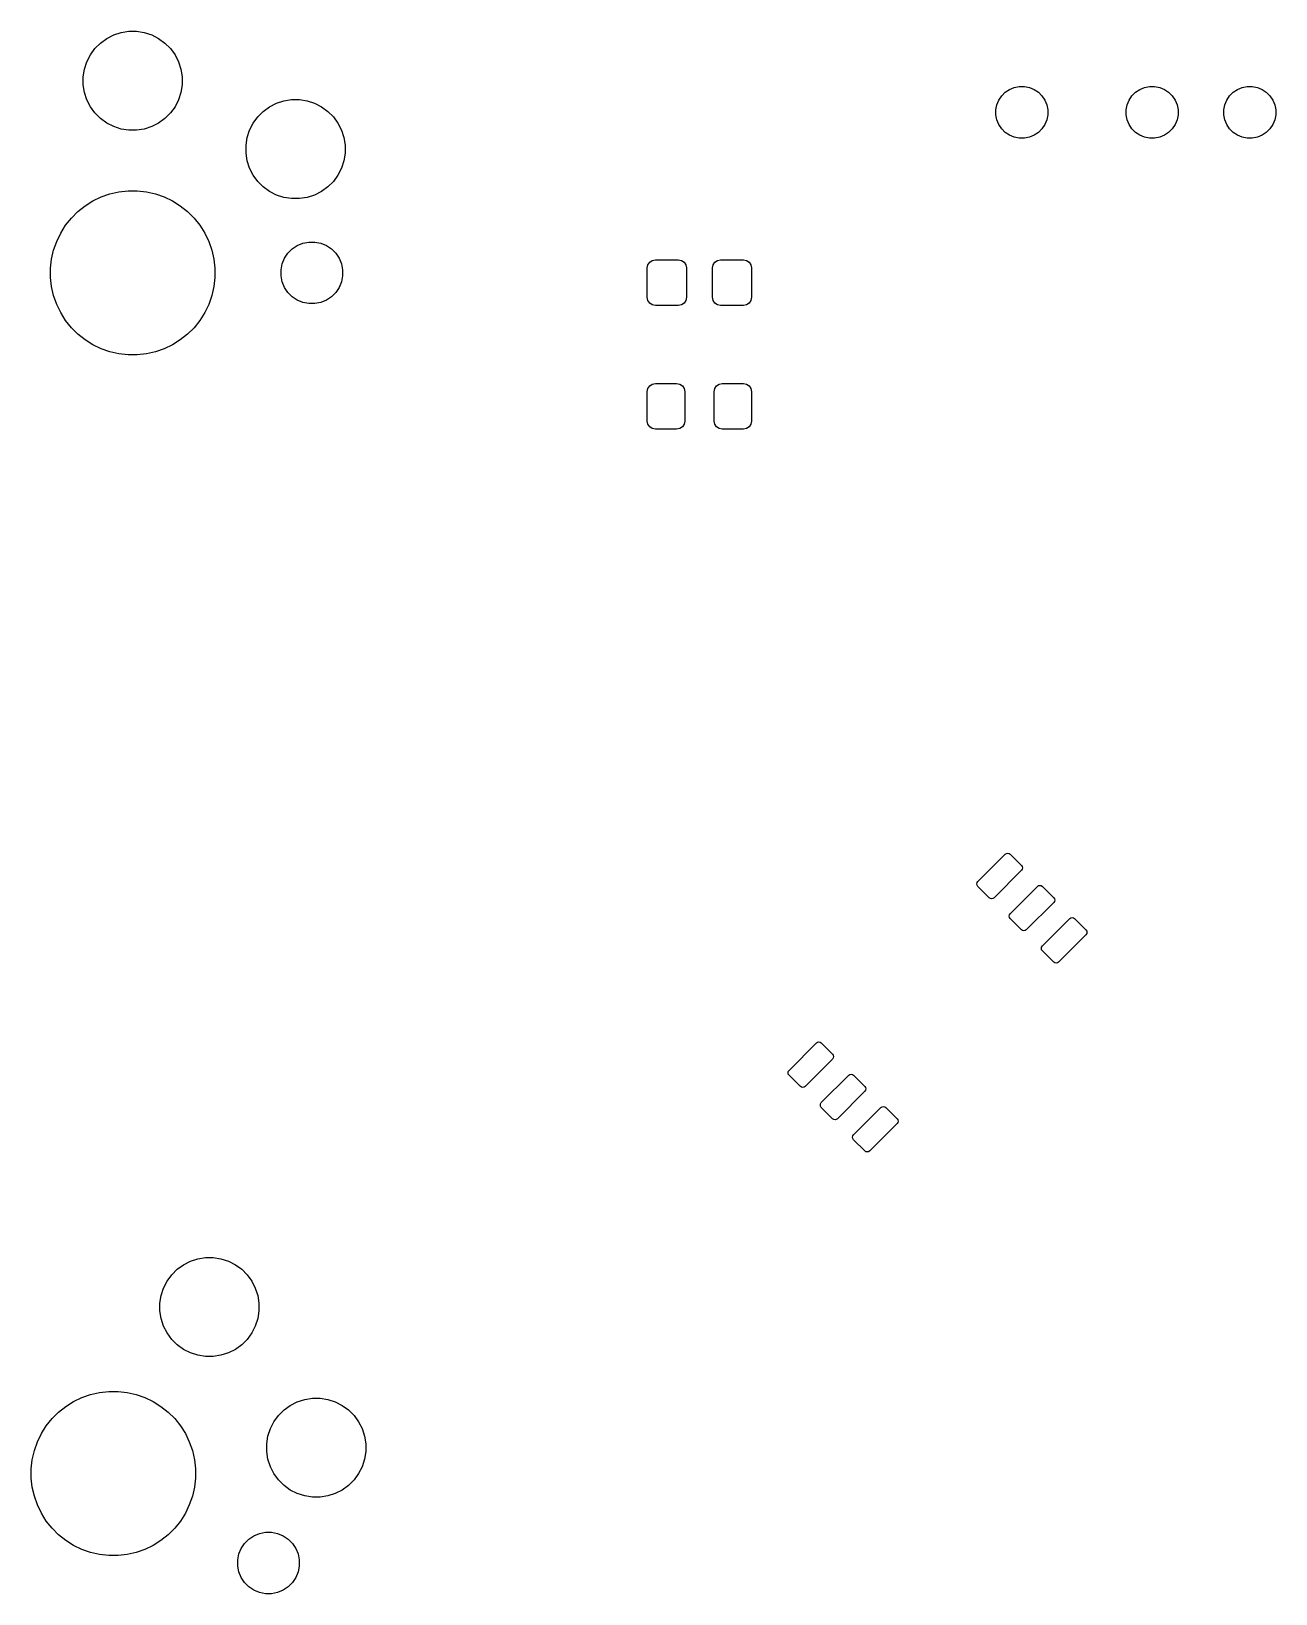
# Model space of a CAD drawing. Extents: x -0.25 to 5.63, y -3.27 to 0.69.
# Drawn here: x 4.129 to 5.634, y -3.27 to -1.381 of the extents above; entities that cross this region are included whole.
import ezdxf

# ---------------------------------------------------------------- set-up
doc = ezdxf.new("R2010")
doc.units = 0
doc.header["$MEASUREMENT"] = 0
doc.layers.add('BLACK', color=7, linetype='CONTINUOUS')

msp = doc.modelspace()

# ---------------------------------------------------------------- linework, layer by layer
at = {"layer": 'BLACK', "linetype": 'CONTINUOUS'}
for p, q in [((4.2063, -1.402), (4.213, -1.3953)), ((4.213, -1.3953), (4.2206, -1.3898)), ((4.2206, -1.3898), (4.229, -1.3855)), ((4.229, -1.3855), (4.238, -1.3826)), ((4.238, -1.3826), (4.2473, -1.3811)), ((4.2473, -1.3811), (4.2567, -1.3811)), ((4.2567, -1.3811), (4.266, -1.3826)), ((4.266, -1.3826), (4.2749, -1.3855)), ((4.2749, -1.3855), (4.2833, -1.3898)), ((4.2833, -1.3898), (4.291, -1.3953)), ((4.291, -1.3953), (4.2976, -1.402)), ((4.1965, -1.418), (4.2008, -1.4096)), ((4.2008, -1.4096), (4.2063, -1.402)), ((4.2976, -1.402), (4.3032, -1.4096)), ((4.3032, -1.4096), (4.3074, -1.418)), ((4.1921, -1.4362), (4.1936, -1.4269)), ((4.1936, -1.4269), (4.1965, -1.418)), ((4.3074, -1.418), (4.3103, -1.4269)), ((4.3103, -1.4269), (4.3118, -1.4362)), ((4.1921, -1.4457), (4.1921, -1.4362)), ((4.1936, -1.455), (4.1921, -1.4457)), ((4.3118, -1.4457), (4.3103, -1.455)), ((4.3118, -1.4362), (4.3118, -1.4457)), ((5.3068, -1.4548), (5.3119, -1.4514)), ((5.3119, -1.4514), (5.3176, -1.449)), ((5.3176, -1.449), (5.3237, -1.4478)), ((5.3237, -1.4478), (5.3299, -1.4478)), ((5.3299, -1.4478), (5.3359, -1.449)), ((5.3359, -1.449), (5.3416, -1.4514)), ((5.3416, -1.4514), (5.3468, -1.4548)), ((5.4643, -1.4548), (5.4694, -1.4514)), ((5.4694, -1.4514), (5.4751, -1.449)), ((5.4751, -1.449), (5.4812, -1.4478)), ((5.4812, -1.4478), (5.4873, -1.4478)), ((5.4873, -1.4478), (5.4934, -1.449)), ((5.4934, -1.449), (5.4991, -1.4514)), ((5.4991, -1.4514), (5.5042, -1.4548)), ((5.5824, -1.4548), (5.5875, -1.4514)), ((5.5875, -1.4514), (5.5932, -1.449)), ((5.5932, -1.449), (5.5993, -1.4478)), ((5.5993, -1.4478), (5.6054, -1.4478)), ((5.6054, -1.4478), (5.6115, -1.449)), ((5.6115, -1.449), (5.6172, -1.4514)), ((5.6172, -1.4514), (5.6223, -1.4548)), ((4.1965, -1.4639), (4.1936, -1.455)), ((4.2008, -1.4723), (4.1965, -1.4639)), ((4.2063, -1.4799), (4.2008, -1.4723)), ((4.3032, -1.4723), (4.2976, -1.4799)), ((4.3074, -1.4639), (4.3032, -1.4723)), ((4.3103, -1.455), (4.3074, -1.4639)), ((4.4098, -1.478), (4.4174, -1.4724)), ((4.4174, -1.4724), (4.4258, -1.4682)), ((4.4258, -1.4682), (4.4348, -1.4652)), ((4.4348, -1.4652), (4.4441, -1.4638)), ((4.4441, -1.4638), (4.4535, -1.4638)), ((4.4535, -1.4638), (4.4628, -1.4652)), ((4.4628, -1.4652), (4.4718, -1.4682)), ((4.4718, -1.4682), (4.4802, -1.4724)), ((4.4802, -1.4724), (4.4878, -1.478)), ((5.2954, -1.476), (5.2966, -1.47)), ((5.2966, -1.47), (5.299, -1.4643)), ((5.299, -1.4643), (5.3024, -1.4592)), ((5.3024, -1.4592), (5.3068, -1.4548)), ((5.3468, -1.4548), (5.3511, -1.4592)), ((5.3511, -1.4592), (5.3545, -1.4643)), ((5.3545, -1.4643), (5.3569, -1.47)), ((5.3569, -1.47), (5.3581, -1.476)), ((5.4529, -1.476), (5.4541, -1.47)), ((5.4541, -1.47), (5.4565, -1.4643)), ((5.4565, -1.4643), (5.4599, -1.4592)), ((5.4599, -1.4592), (5.4643, -1.4548)), ((5.5042, -1.4548), (5.5086, -1.4592)), ((5.5086, -1.4592), (5.512, -1.4643)), ((5.512, -1.4643), (5.5144, -1.47)), ((5.5144, -1.47), (5.5156, -1.476)), ((5.571, -1.476), (5.5722, -1.47)), ((5.5722, -1.47), (5.5746, -1.4643)), ((5.5746, -1.4643), (5.578, -1.4592)), ((5.578, -1.4592), (5.5824, -1.4548)), ((5.6223, -1.4548), (5.6267, -1.4592)), ((5.6267, -1.4592), (5.6301, -1.4643)), ((5.6301, -1.4643), (5.6325, -1.47)), ((5.6325, -1.47), (5.6337, -1.476)), ((4.213, -1.4866), (4.2063, -1.4799)), ((4.2206, -1.4921), (4.213, -1.4866)), ((4.229, -1.4964), (4.2206, -1.4921)), ((4.2833, -1.4921), (4.2749, -1.4964)), ((4.291, -1.4866), (4.2833, -1.4921)), ((4.2976, -1.4799), (4.291, -1.4866)), ((4.3933, -1.5006), (4.3976, -1.4923)), ((4.3976, -1.4923), (4.4032, -1.4846)), ((4.4032, -1.4846), (4.4098, -1.478)), ((4.4878, -1.478), (4.4945, -1.4846)), ((4.4945, -1.4846), (4.5, -1.4923)), ((4.5, -1.4923), (4.5043, -1.5006)), ((5.2954, -1.4822), (5.2954, -1.476)), ((5.2966, -1.4883), (5.2954, -1.4822)), ((5.299, -1.494), (5.2966, -1.4883)), ((5.3569, -1.4883), (5.3545, -1.494)), ((5.3581, -1.4822), (5.3569, -1.4883)), ((5.3581, -1.476), (5.3581, -1.4822)), ((5.4529, -1.4822), (5.4529, -1.476)), ((5.4541, -1.4883), (5.4529, -1.4822)), ((5.4565, -1.494), (5.4541, -1.4883)), ((5.5144, -1.4883), (5.512, -1.494)), ((5.5156, -1.4822), (5.5144, -1.4883)), ((5.5156, -1.476), (5.5156, -1.4822)), ((5.571, -1.4822), (5.571, -1.476)), ((5.5722, -1.4883), (5.571, -1.4822)), ((5.5746, -1.494), (5.5722, -1.4883)), ((5.6325, -1.4883), (5.6301, -1.494)), ((5.6337, -1.4822), (5.6325, -1.4883)), ((5.6337, -1.476), (5.6337, -1.4822)), ((4.238, -1.4993), (4.229, -1.4964)), ((4.2473, -1.5008), (4.238, -1.4993)), ((4.2567, -1.5008), (4.2473, -1.5008)), ((4.266, -1.4993), (4.2567, -1.5008)), ((4.2749, -1.4964), (4.266, -1.4993)), ((4.389, -1.5189), (4.3904, -1.5096)), ((4.3904, -1.5096), (4.3933, -1.5006)), ((4.5043, -1.5006), (4.5072, -1.5096)), ((4.5072, -1.5096), (4.5087, -1.5189)), ((5.3024, -1.4991), (5.299, -1.494)), ((5.3068, -1.5035), (5.3024, -1.4991)), ((5.3119, -1.5069), (5.3068, -1.5035)), ((5.3176, -1.5093), (5.3119, -1.5069)), ((5.3237, -1.5105), (5.3176, -1.5093)), ((5.3299, -1.5105), (5.3237, -1.5105)), ((5.3359, -1.5093), (5.3299, -1.5105)), ((5.3416, -1.5069), (5.3359, -1.5093)), ((5.3468, -1.5035), (5.3416, -1.5069)), ((5.3511, -1.4991), (5.3468, -1.5035)), ((5.3545, -1.494), (5.3511, -1.4991)), ((5.4599, -1.4991), (5.4565, -1.494)), ((5.4643, -1.5035), (5.4599, -1.4991)), ((5.4694, -1.5069), (5.4643, -1.5035)), ((5.4751, -1.5093), (5.4694, -1.5069)), ((5.4812, -1.5105), (5.4751, -1.5093)), ((5.4873, -1.5105), (5.4812, -1.5105)), ((5.4934, -1.5093), (5.4873, -1.5105)), ((5.4991, -1.5069), (5.4934, -1.5093)), ((5.5042, -1.5035), (5.4991, -1.5069)), ((5.5086, -1.4991), (5.5042, -1.5035)), ((5.512, -1.494), (5.5086, -1.4991)), ((5.578, -1.4991), (5.5746, -1.494)), ((5.5824, -1.5035), (5.578, -1.4991)), ((5.5875, -1.5069), (5.5824, -1.5035)), ((5.5932, -1.5093), (5.5875, -1.5069)), ((5.5993, -1.5105), (5.5932, -1.5093)), ((5.6054, -1.5105), (5.5993, -1.5105)), ((5.6115, -1.5093), (5.6054, -1.5105)), ((5.6172, -1.5069), (5.6115, -1.5093)), ((5.6223, -1.5035), (5.6172, -1.5069)), ((5.6267, -1.4991), (5.6223, -1.5035)), ((5.6301, -1.494), (5.6267, -1.4991)), ((4.389, -1.5283), (4.389, -1.5189)), ((4.3904, -1.5376), (4.389, -1.5283)), ((4.5087, -1.5283), (4.5072, -1.5376)), ((4.5087, -1.5189), (4.5087, -1.5283)), ((4.3933, -1.5466), (4.3904, -1.5376)), ((4.3976, -1.555), (4.3933, -1.5466)), ((4.5043, -1.5466), (4.5, -1.555)), ((4.5072, -1.5376), (4.5043, -1.5466)), ((4.4032, -1.5626), (4.3976, -1.555)), ((4.4098, -1.5693), (4.4032, -1.5626)), ((4.4945, -1.5626), (4.4878, -1.5693)), ((4.5, -1.555), (4.4945, -1.5626)), ((4.1944, -1.5922), (4.2039, -1.5862)), ((4.2039, -1.5862), (4.2139, -1.5814)), ((4.2139, -1.5814), (4.2244, -1.5777)), ((4.2244, -1.5777), (4.2353, -1.5752)), ((4.2353, -1.5752), (4.2464, -1.574)), ((4.2464, -1.574), (4.2575, -1.574)), ((4.2575, -1.574), (4.2686, -1.5752)), ((4.2686, -1.5752), (4.2795, -1.5777)), ((4.2795, -1.5777), (4.29, -1.5814)), ((4.29, -1.5814), (4.3001, -1.5862)), ((4.3001, -1.5862), (4.3095, -1.5922)), ((4.4174, -1.5748), (4.4098, -1.5693)), ((4.4258, -1.5791), (4.4174, -1.5748)), ((4.4348, -1.582), (4.4258, -1.5791)), ((4.4441, -1.5835), (4.4348, -1.582)), ((4.4535, -1.5835), (4.4441, -1.5835)), ((4.4628, -1.582), (4.4535, -1.5835)), ((4.4718, -1.5791), (4.4628, -1.582)), ((4.4802, -1.5748), (4.4718, -1.5791)), ((4.4878, -1.5693), (4.4802, -1.5748)), ((4.1778, -1.607), (4.1857, -1.5991)), ((4.1857, -1.5991), (4.1944, -1.5922)), ((4.3095, -1.5922), (4.3182, -1.5991)), ((4.3182, -1.5991), (4.3261, -1.607)), ((4.165, -1.6251), (4.1709, -1.6157)), ((4.1709, -1.6157), (4.1778, -1.607)), ((4.3261, -1.607), (4.333, -1.6157)), ((4.333, -1.6157), (4.339, -1.6251)), ((4.1564, -1.6457), (4.1601, -1.6352)), ((4.1601, -1.6352), (4.165, -1.6251)), ((4.339, -1.6251), (4.3438, -1.6352)), ((4.3438, -1.6352), (4.3475, -1.6457)), ((4.4448, -1.6443), (4.4509, -1.6402)), ((4.4509, -1.6402), (4.4576, -1.6374)), ((4.4576, -1.6374), (4.4648, -1.636)), ((4.4648, -1.636), (4.4722, -1.636)), ((4.4722, -1.636), (4.4794, -1.6374)), ((4.4794, -1.6374), (4.4861, -1.6402)), ((4.4861, -1.6402), (4.4922, -1.6443)), ((4.1527, -1.6677), (4.154, -1.6566)), ((4.154, -1.6566), (4.1564, -1.6457)), ((4.3475, -1.6457), (4.35, -1.6566)), ((4.35, -1.6566), (4.3512, -1.6677)), ((4.4313, -1.6696), (4.4327, -1.6624)), ((4.4327, -1.6624), (4.4355, -1.6556)), ((4.4355, -1.6556), (4.4396, -1.6495)), ((4.4396, -1.6495), (4.4448, -1.6443)), ((4.4922, -1.6443), (4.4974, -1.6495)), ((4.4974, -1.6495), (4.5015, -1.6556)), ((4.5015, -1.6556), (4.5043, -1.6624)), ((4.5043, -1.6624), (4.5057, -1.6696)), ((4.8748, -1.6636), (4.8769, -1.6604)), ((4.8769, -1.6604), (4.8801, -1.6582)), ((4.8801, -1.6582), (4.8839, -1.6575)), ((4.8839, -1.6575), (4.9114, -1.6575)), ((4.9114, -1.6575), (4.9152, -1.6582)), ((4.9152, -1.6582), (4.9184, -1.6604)), ((4.9184, -1.6604), (4.9205, -1.6636)), ((4.9535, -1.6636), (4.9556, -1.6604)), ((4.9556, -1.6604), (4.9588, -1.6582)), ((4.9588, -1.6582), (4.9626, -1.6575)), ((4.9626, -1.6575), (4.9902, -1.6575)), ((4.9902, -1.6575), (4.9939, -1.6582)), ((4.9939, -1.6582), (4.9971, -1.6604)), ((4.9971, -1.6604), (4.9993, -1.6636)), ((4.1527, -1.6788), (4.1527, -1.6677)), ((4.154, -1.6899), (4.1527, -1.6788)), ((4.3512, -1.6788), (4.35, -1.6899)), ((4.3512, -1.6677), (4.3512, -1.6788)), ((4.4313, -1.6769), (4.4313, -1.6696)), ((4.4327, -1.6841), (4.4313, -1.6769)), ((4.5057, -1.6769), (4.5043, -1.6841)), ((4.5057, -1.6696), (4.5057, -1.6769)), ((4.874, -1.6673), (4.8748, -1.6636)), ((4.874, -1.7028), (4.874, -1.6673)), ((4.9205, -1.6636), (4.9213, -1.6673)), ((4.9213, -1.6673), (4.9213, -1.7028)), ((4.9528, -1.6673), (4.9535, -1.6636)), ((4.9528, -1.7028), (4.9528, -1.6673)), ((4.9993, -1.6636), (5, -1.6673)), ((5, -1.6673), (5, -1.7028)), ((4.1564, -1.7007), (4.154, -1.6899)), ((4.35, -1.6899), (4.3475, -1.7007)), ((4.4355, -1.6909), (4.4327, -1.6841)), ((4.4396, -1.697), (4.4355, -1.6909)), ((4.4448, -1.7021), (4.4396, -1.697)), ((4.4974, -1.697), (4.4922, -1.7021)), ((4.5015, -1.6909), (4.4974, -1.697)), ((4.5043, -1.6841), (4.5015, -1.6909)), ((4.1601, -1.7113), (4.1564, -1.7007)), ((4.165, -1.7213), (4.1601, -1.7113)), ((4.3438, -1.7113), (4.339, -1.7213)), ((4.3475, -1.7007), (4.3438, -1.7113)), ((4.4509, -1.7062), (4.4448, -1.7021)), ((4.4576, -1.709), (4.4509, -1.7062)), ((4.4648, -1.7104), (4.4576, -1.709)), ((4.4722, -1.7104), (4.4648, -1.7104)), ((4.4794, -1.709), (4.4722, -1.7104)), ((4.4861, -1.7062), (4.4794, -1.709)), ((4.4922, -1.7021), (4.4861, -1.7062)), ((4.8748, -1.7065), (4.874, -1.7028)), ((4.8769, -1.7097), (4.8748, -1.7065)), ((4.8801, -1.7118), (4.8769, -1.7097)), ((4.8839, -1.7126), (4.8801, -1.7118)), ((4.9114, -1.7126), (4.8839, -1.7126)), ((4.9152, -1.7118), (4.9114, -1.7126)), ((4.9184, -1.7097), (4.9152, -1.7118)), ((4.9205, -1.7065), (4.9184, -1.7097)), ((4.9213, -1.7028), (4.9205, -1.7065)), ((4.9535, -1.7065), (4.9528, -1.7028)), ((4.9556, -1.7097), (4.9535, -1.7065)), ((4.9588, -1.7118), (4.9556, -1.7097)), ((4.9626, -1.7126), (4.9588, -1.7118)), ((4.9902, -1.7126), (4.9626, -1.7126)), ((4.9939, -1.7118), (4.9902, -1.7126)), ((4.9971, -1.7097), (4.9939, -1.7118)), ((4.9993, -1.7065), (4.9971, -1.7097)), ((5, -1.7028), (4.9993, -1.7065)), ((4.1709, -1.7308), (4.165, -1.7213)), ((4.1778, -1.7395), (4.1709, -1.7308)), ((4.333, -1.7308), (4.3261, -1.7395)), ((4.339, -1.7213), (4.333, -1.7308)), ((4.1857, -1.7474), (4.1778, -1.7395)), ((4.1944, -1.7543), (4.1857, -1.7474)), ((4.2039, -1.7602), (4.1944, -1.7543)), ((4.3095, -1.7543), (4.3001, -1.7602)), ((4.3182, -1.7474), (4.3095, -1.7543)), ((4.3261, -1.7395), (4.3182, -1.7474)), ((4.2139, -1.7651), (4.2039, -1.7602)), ((4.2244, -1.7688), (4.2139, -1.7651)), ((4.2353, -1.7712), (4.2244, -1.7688)), ((4.2464, -1.7725), (4.2353, -1.7712)), ((4.2575, -1.7725), (4.2464, -1.7725)), ((4.2686, -1.7712), (4.2575, -1.7725)), ((4.2795, -1.7688), (4.2686, -1.7712)), ((4.29, -1.7651), (4.2795, -1.7688)), ((4.3001, -1.7602), (4.29, -1.7651)), ((4.874, -1.8169), (4.8748, -1.8132)), ((4.8748, -1.8132), (4.8769, -1.81)), ((4.8769, -1.81), (4.8801, -1.8078)), ((4.8801, -1.8078), (4.8839, -1.8071)), ((4.8839, -1.8071), (4.9094, -1.8071)), ((4.9094, -1.8071), (4.9132, -1.8078)), ((4.9132, -1.8078), (4.9164, -1.81)), ((4.9164, -1.81), (4.9185, -1.8132)), ((4.9185, -1.8132), (4.9193, -1.8169)), ((4.9547, -1.8169), (4.9555, -1.8132)), ((4.9555, -1.8132), (4.9576, -1.81)), ((4.9576, -1.81), (4.9608, -1.8078)), ((4.9608, -1.8078), (4.9646, -1.8071)), ((4.9646, -1.8071), (4.9902, -1.8071)), ((4.9902, -1.8071), (4.9939, -1.8078)), ((4.9939, -1.8078), (4.9971, -1.81)), ((4.9971, -1.81), (4.9993, -1.8132)), ((4.9993, -1.8132), (5, -1.8169)), ((4.874, -1.8524), (4.874, -1.8169)), ((4.9193, -1.8169), (4.9193, -1.8524)), ((4.9547, -1.8524), (4.9547, -1.8169)), ((5, -1.8169), (5, -1.8524)), ((4.8748, -1.8561), (4.874, -1.8524)), ((4.8769, -1.8593), (4.8748, -1.8561)), ((4.8801, -1.8615), (4.8769, -1.8593)), ((4.8839, -1.8622), (4.8801, -1.8615)), ((4.9094, -1.8622), (4.8839, -1.8622)), ((4.9132, -1.8615), (4.9094, -1.8622)), ((4.9164, -1.8593), (4.9132, -1.8615)), ((4.9185, -1.8561), (4.9164, -1.8593)), ((4.9193, -1.8524), (4.9185, -1.8561)), ((4.9555, -1.8561), (4.9547, -1.8524)), ((4.9576, -1.8593), (4.9555, -1.8561)), ((4.9608, -1.8615), (4.9576, -1.8593)), ((4.9646, -1.8622), (4.9608, -1.8615)), ((4.9902, -1.8622), (4.9646, -1.8622)), ((4.9939, -1.8615), (4.9902, -1.8622)), ((4.9971, -1.8593), (4.9939, -1.8615)), ((4.9993, -1.8561), (4.9971, -1.8593)), ((5, -1.8524), (4.9993, -1.8561)), ((5.2737, -2.4092), (5.3068, -2.3761)), ((5.3068, -2.3761), (5.3082, -2.3752)), ((5.3082, -2.3752), (5.3097, -2.3748)), ((5.3097, -2.3748), (5.3113, -2.3752)), ((5.3113, -2.3752), (5.3127, -2.3761)), ((5.3127, -2.3761), (5.3263, -2.3897)), ((5.3263, -2.3955), (5.2932, -2.4287)), ((5.3263, -2.3897), (5.3272, -2.391)), ((5.3272, -2.3942), (5.3263, -2.3955)), ((5.3272, -2.391), (5.3275, -2.3926)), ((5.3275, -2.3926), (5.3272, -2.3942)), ((5.2725, -2.4121), (5.2728, -2.4105)), ((5.2728, -2.4137), (5.2725, -2.4121)), ((5.2728, -2.4105), (5.2737, -2.4092)), ((5.2737, -2.415), (5.2728, -2.4137)), ((5.2873, -2.4287), (5.2737, -2.415)), ((5.3127, -2.4482), (5.3458, -2.415)), ((5.3458, -2.415), (5.3471, -2.4141)), ((5.3471, -2.4141), (5.3487, -2.4138)), ((5.3487, -2.4138), (5.3503, -2.4141)), ((5.3503, -2.4141), (5.3516, -2.415)), ((5.3516, -2.415), (5.3653, -2.4287)), ((5.2887, -2.4296), (5.2873, -2.4287)), ((5.2903, -2.4299), (5.2887, -2.4296)), ((5.2918, -2.4296), (5.2903, -2.4299)), ((5.2932, -2.4287), (5.2918, -2.4296)), ((5.3653, -2.4345), (5.3322, -2.4676)), ((5.3653, -2.4287), (5.3662, -2.43)), ((5.3662, -2.4332), (5.3653, -2.4345)), ((5.3662, -2.43), (5.3665, -2.4316)), ((5.3665, -2.4316), (5.3662, -2.4332)), ((5.3115, -2.4511), (5.3118, -2.4495)), ((5.3118, -2.4527), (5.3115, -2.4511)), ((5.3118, -2.4495), (5.3127, -2.4482)), ((5.3127, -2.454), (5.3118, -2.4527)), ((5.3263, -2.4676), (5.3127, -2.454)), ((5.3516, -2.4871), (5.3848, -2.454)), ((5.3848, -2.454), (5.3861, -2.4531)), ((5.3861, -2.4531), (5.3877, -2.4528)), ((5.3877, -2.4528), (5.3893, -2.4531)), ((5.3893, -2.4531), (5.3906, -2.454)), ((5.3906, -2.454), (5.4043, -2.4676)), ((5.3277, -2.4685), (5.3263, -2.4676)), ((5.3292, -2.4689), (5.3277, -2.4685)), ((5.3308, -2.4685), (5.3292, -2.4689)), ((5.3322, -2.4676), (5.3308, -2.4685)), ((5.4043, -2.4735), (5.3711, -2.5066)), ((5.4043, -2.4676), (5.4052, -2.469)), ((5.4052, -2.4722), (5.4043, -2.4735)), ((5.4052, -2.469), (5.4055, -2.4706)), ((5.4055, -2.4706), (5.4052, -2.4722)), ((5.3504, -2.4901), (5.3507, -2.4885)), ((5.3507, -2.4916), (5.3504, -2.4901)), ((5.3507, -2.4885), (5.3516, -2.4871)), ((5.3516, -2.493), (5.3507, -2.4916)), ((5.3653, -2.5066), (5.3516, -2.493)), ((5.3666, -2.5075), (5.3653, -2.5066)), ((5.3682, -2.5078), (5.3666, -2.5075)), ((5.3698, -2.5075), (5.3682, -2.5078)), ((5.3711, -2.5066), (5.3698, -2.5075)), ((5.0454, -2.6375), (5.0785, -2.6043)), ((5.0785, -2.6043), (5.0799, -2.6034)), ((5.0799, -2.6034), (5.0815, -2.6031)), ((5.0815, -2.6031), (5.0831, -2.6034)), ((5.0831, -2.6034), (5.0844, -2.6043)), ((5.0844, -2.6043), (5.098, -2.618)), ((5.098, -2.6238), (5.0649, -2.657)), ((5.098, -2.618), (5.0989, -2.6193)), ((5.0989, -2.6225), (5.098, -2.6238)), ((5.0989, -2.6193), (5.0992, -2.6209)), ((5.0992, -2.6209), (5.0989, -2.6225)), ((5.0442, -2.6404), (5.0445, -2.6388)), ((5.0445, -2.642), (5.0442, -2.6404)), ((5.0445, -2.6388), (5.0454, -2.6375)), ((5.0454, -2.6433), (5.0445, -2.642)), ((5.0591, -2.657), (5.0454, -2.6433)), ((5.0844, -2.6764), (5.1175, -2.6433)), ((5.1175, -2.6433), (5.1189, -2.6424)), ((5.1189, -2.6424), (5.1204, -2.6421)), ((5.1204, -2.6421), (5.122, -2.6424)), ((5.122, -2.6424), (5.1234, -2.6433)), ((5.1234, -2.6433), (5.137, -2.657)), ((5.0604, -2.6578), (5.0591, -2.657)), ((5.062, -2.6582), (5.0604, -2.6578)), ((5.0636, -2.6578), (5.062, -2.6582)), ((5.0649, -2.657), (5.0636, -2.6578)), ((5.137, -2.6628), (5.1039, -2.6959)), ((5.137, -2.657), (5.1379, -2.6583)), ((5.1379, -2.6615), (5.137, -2.6628)), ((5.1379, -2.6583), (5.1382, -2.6599)), ((5.1382, -2.6599), (5.1379, -2.6615)), ((5.0832, -2.6794), (5.0835, -2.6778)), ((5.0835, -2.6809), (5.0832, -2.6794)), ((5.0835, -2.6778), (5.0844, -2.6764)), ((5.0844, -2.6823), (5.0835, -2.6809)), ((5.098, -2.6959), (5.0844, -2.6823)), ((5.1234, -2.7154), (5.1565, -2.6823)), ((5.1565, -2.6823), (5.1578, -2.6814)), ((5.1578, -2.6814), (5.1594, -2.6811)), ((5.1594, -2.6811), (5.161, -2.6814)), ((5.161, -2.6814), (5.1623, -2.6823)), ((5.1623, -2.6823), (5.176, -2.6959)), ((5.0994, -2.6968), (5.098, -2.6959)), ((5.101, -2.6971), (5.0994, -2.6968)), ((5.1025, -2.6968), (5.101, -2.6971)), ((5.1039, -2.6959), (5.1025, -2.6968)), ((5.176, -2.6959), (5.1769, -2.6973)), ((5.1769, -2.7004), (5.176, -2.7018)), ((5.1769, -2.6973), (5.1772, -2.6988)), ((5.1772, -2.6988), (5.1769, -2.7004)), ((5.1222, -2.7183), (5.1225, -2.7168)), ((5.1225, -2.7199), (5.1222, -2.7183)), ((5.1225, -2.7168), (5.1234, -2.7154)), ((5.1234, -2.7213), (5.1225, -2.7199)), ((5.176, -2.7018), (5.1429, -2.7349)), ((5.137, -2.7349), (5.1234, -2.7213)), ((5.1383, -2.7358), (5.137, -2.7349)), ((5.1399, -2.7361), (5.1383, -2.7358)), ((5.1415, -2.7358), (5.1399, -2.7361)), ((5.1429, -2.7349), (5.1415, -2.7358)), ((4.3134, -2.8725), (4.3218, -2.8682)), ((4.3218, -2.8682), (4.3307, -2.8653)), ((4.3307, -2.8653), (4.34, -2.8638)), ((4.34, -2.8638), (4.3494, -2.8638)), ((4.3494, -2.8638), (4.3587, -2.8653)), ((4.3587, -2.8653), (4.3677, -2.8682)), ((4.3677, -2.8682), (4.3761, -2.8725)), ((4.2935, -2.8923), (4.2991, -2.8847)), ((4.2991, -2.8847), (4.3057, -2.878)), ((4.3057, -2.878), (4.3134, -2.8725)), ((4.3761, -2.8725), (4.3837, -2.878)), ((4.3837, -2.878), (4.3904, -2.8847)), ((4.3904, -2.8847), (4.3959, -2.8923)), ((4.2863, -2.9096), (4.2893, -2.9007)), ((4.2893, -2.9007), (4.2935, -2.8923)), ((4.3959, -2.8923), (4.4002, -2.9007)), ((4.4002, -2.9007), (4.4031, -2.9096)), ((4.2849, -2.919), (4.2863, -2.9096)), ((4.2849, -2.9284), (4.2849, -2.919)), ((4.4031, -2.9096), (4.4046, -2.919)), ((4.4046, -2.919), (4.4046, -2.9284)), ((4.2863, -2.9377), (4.2849, -2.9284)), ((4.2893, -2.9466), (4.2863, -2.9377)), ((4.2935, -2.955), (4.2893, -2.9466)), ((4.4002, -2.9466), (4.3959, -2.955)), ((4.4031, -2.9377), (4.4002, -2.9466)), ((4.4046, -2.9284), (4.4031, -2.9377)), ((4.2991, -2.9627), (4.2935, -2.955)), ((4.3057, -2.9693), (4.2991, -2.9627)), ((4.3904, -2.9627), (4.3837, -2.9693)), ((4.3959, -2.955), (4.3904, -2.9627)), ((4.3134, -2.9749), (4.3057, -2.9693)), ((4.3218, -2.9791), (4.3134, -2.9749)), ((4.3307, -2.982), (4.3218, -2.9791)), ((4.34, -2.9835), (4.3307, -2.982)), ((4.3494, -2.9835), (4.34, -2.9835)), ((4.3587, -2.982), (4.3494, -2.9835)), ((4.3677, -2.9791), (4.3587, -2.982)), ((4.3761, -2.9749), (4.3677, -2.9791)), ((4.3837, -2.9693), (4.3761, -2.9749)), ((4.1711, -3.0438), (4.1805, -3.0378)), ((4.1805, -3.0378), (4.1905, -3.033)), ((4.1905, -3.033), (4.2011, -3.0293)), ((4.2011, -3.0293), (4.2119, -3.0268)), ((4.2119, -3.0268), (4.223, -3.0256)), ((4.223, -3.0256), (4.2342, -3.0256)), ((4.2342, -3.0256), (4.2452, -3.0268)), ((4.2452, -3.0268), (4.2561, -3.0293)), ((4.2561, -3.0293), (4.2666, -3.033)), ((4.2666, -3.033), (4.2767, -3.0378)), ((4.2767, -3.0378), (4.2861, -3.0438)), ((4.4425, -3.0425), (4.4509, -3.0382)), ((4.4509, -3.0382), (4.4599, -3.0353)), ((4.4599, -3.0353), (4.4692, -3.0338)), ((4.4692, -3.0338), (4.4786, -3.0338)), ((4.4786, -3.0338), (4.4879, -3.0353)), ((4.4879, -3.0353), (4.4968, -3.0382)), ((4.4968, -3.0382), (4.5052, -3.0425)), ((4.1475, -3.0673), (4.1545, -3.0586)), ((4.1545, -3.0586), (4.1623, -3.0507)), ((4.1623, -3.0507), (4.1711, -3.0438)), ((4.2861, -3.0438), (4.2948, -3.0507)), ((4.2948, -3.0507), (4.3027, -3.0586)), ((4.3027, -3.0586), (4.3097, -3.0673)), ((4.4227, -3.0623), (4.4282, -3.0547)), ((4.4282, -3.0547), (4.4349, -3.048)), ((4.4349, -3.048), (4.4425, -3.0425)), ((4.5052, -3.0425), (4.5129, -3.048)), ((4.5129, -3.048), (4.5195, -3.0547)), ((4.5195, -3.0547), (4.5251, -3.0623)), ((4.1367, -3.0868), (4.1416, -3.0767)), ((4.1416, -3.0767), (4.1475, -3.0673)), ((4.3097, -3.0673), (4.3156, -3.0767)), ((4.3156, -3.0767), (4.3204, -3.0868)), ((4.4155, -3.0797), (4.4184, -3.0707)), ((4.4184, -3.0707), (4.4227, -3.0623)), ((4.5251, -3.0623), (4.5293, -3.0707)), ((4.5293, -3.0707), (4.5322, -3.0797)), ((4.1306, -3.1082), (4.1331, -3.0973)), ((4.1331, -3.0973), (4.1367, -3.0868)), ((4.3204, -3.0868), (4.3241, -3.0973)), ((4.3241, -3.0973), (4.3266, -3.1082)), ((4.414, -3.089), (4.4155, -3.0797)), ((4.414, -3.0984), (4.414, -3.089)), ((4.5322, -3.0797), (4.5337, -3.089)), ((4.5337, -3.089), (4.5337, -3.0984)), ((4.1293, -3.1193), (4.1306, -3.1082)), ((4.3266, -3.1082), (4.3278, -3.1193)), ((4.4155, -3.1077), (4.414, -3.0984)), ((4.4184, -3.1167), (4.4155, -3.1077)), ((4.4227, -3.1251), (4.4184, -3.1167)), ((4.5293, -3.1167), (4.5251, -3.1251)), ((4.5322, -3.1077), (4.5293, -3.1167)), ((4.5337, -3.0984), (4.5322, -3.1077)), ((4.1293, -3.1304), (4.1293, -3.1193)), ((4.1306, -3.1415), (4.1293, -3.1304)), ((4.3278, -3.1304), (4.3266, -3.1415)), ((4.3278, -3.1193), (4.3278, -3.1304)), ((4.4282, -3.1327), (4.4227, -3.1251)), ((4.4349, -3.1393), (4.4282, -3.1327)), ((4.5195, -3.1327), (4.5129, -3.1393)), ((4.5251, -3.1251), (4.5195, -3.1327)), ((4.1331, -3.1523), (4.1306, -3.1415)), ((4.1367, -3.1629), (4.1331, -3.1523)), ((4.3241, -3.1523), (4.3204, -3.1629)), ((4.3266, -3.1415), (4.3241, -3.1523)), ((4.4425, -3.1449), (4.4349, -3.1393)), ((4.4509, -3.1492), (4.4425, -3.1449)), ((4.4599, -3.1521), (4.4509, -3.1492)), ((4.4692, -3.1535), (4.4599, -3.1521)), ((4.4786, -3.1535), (4.4692, -3.1535)), ((4.4879, -3.1521), (4.4786, -3.1535)), ((4.4968, -3.1492), (4.4879, -3.1521)), ((4.5052, -3.1449), (4.4968, -3.1492)), ((4.5129, -3.1393), (4.5052, -3.1449)), ((4.1416, -3.1729), (4.1367, -3.1629)), ((4.1475, -3.1824), (4.1416, -3.1729)), ((4.3156, -3.1729), (4.3097, -3.1824)), ((4.3204, -3.1629), (4.3156, -3.1729)), ((4.1545, -3.1911), (4.1475, -3.1824)), ((4.1623, -3.1989), (4.1545, -3.1911)), ((4.3027, -3.1911), (4.2948, -3.1989)), ((4.3097, -3.1824), (4.3027, -3.1911)), ((4.1711, -3.2059), (4.1623, -3.1989)), ((4.1805, -3.2118), (4.1711, -3.2059)), ((4.2861, -3.2059), (4.2767, -3.2118)), ((4.2948, -3.1989), (4.2861, -3.2059)), ((4.3831, -3.2155), (4.3872, -3.2094)), ((4.3872, -3.2094), (4.3924, -3.2042)), ((4.3924, -3.2042), (4.3985, -3.2001)), ((4.3985, -3.2001), (4.4053, -3.1973)), ((4.4053, -3.1973), (4.4124, -3.1959)), ((4.4124, -3.1959), (4.4198, -3.1959)), ((4.4198, -3.1959), (4.427, -3.1973)), ((4.427, -3.1973), (4.4337, -3.2001)), ((4.4337, -3.2001), (4.4398, -3.2042)), ((4.4398, -3.2042), (4.445, -3.2094)), ((4.445, -3.2094), (4.4491, -3.2155)), ((4.1905, -3.2167), (4.1805, -3.2118)), ((4.2011, -3.2203), (4.1905, -3.2167)), ((4.2119, -3.2228), (4.2011, -3.2203)), ((4.223, -3.2241), (4.2119, -3.2228)), ((4.2342, -3.2241), (4.223, -3.2241)), ((4.2452, -3.2228), (4.2342, -3.2241)), ((4.2561, -3.2203), (4.2452, -3.2228)), ((4.2666, -3.2167), (4.2561, -3.2203)), ((4.2767, -3.2118), (4.2666, -3.2167)), ((4.3789, -3.2294), (4.3803, -3.2222)), ((4.3789, -3.2368), (4.3789, -3.2294)), ((4.3803, -3.2222), (4.3831, -3.2155)), ((4.4491, -3.2155), (4.4519, -3.2222)), ((4.4519, -3.2222), (4.4533, -3.2294)), ((4.4533, -3.2294), (4.4533, -3.2368)), ((4.3803, -3.2439), (4.3789, -3.2368)), ((4.3831, -3.2507), (4.3803, -3.2439)), ((4.4519, -3.2439), (4.4491, -3.2507)), ((4.4533, -3.2368), (4.4519, -3.2439)), ((4.3872, -3.2568), (4.3831, -3.2507)), ((4.3924, -3.262), (4.3872, -3.2568)), ((4.3985, -3.2661), (4.3924, -3.262)), ((4.4053, -3.2689), (4.3985, -3.2661)), ((4.4337, -3.2661), (4.427, -3.2689)), ((4.4398, -3.262), (4.4337, -3.2661)), ((4.445, -3.2568), (4.4398, -3.262)), ((4.4491, -3.2507), (4.445, -3.2568)), ((4.4124, -3.2703), (4.4053, -3.2689)), ((4.4198, -3.2703), (4.4124, -3.2703)), ((4.427, -3.2689), (4.4198, -3.2703))]:
    msp.add_line(p, q, dxfattribs=at)

doc.saveas('drawing.dxf')
